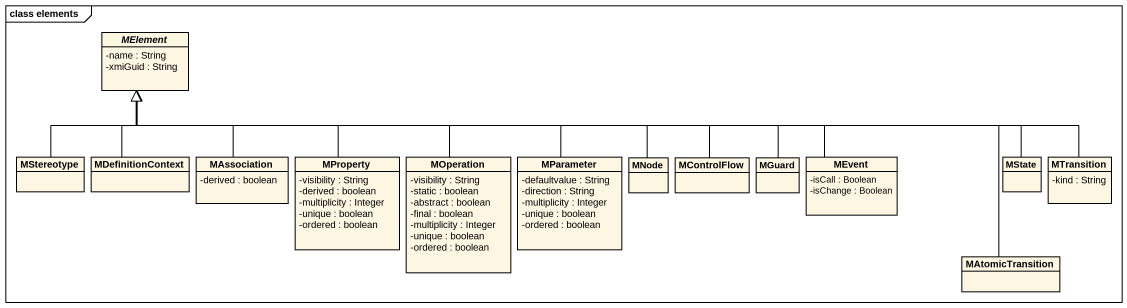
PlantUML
@startuml
mainframe class elements
hide circle
hide empty members
skinparam classAttributeIconSize 0
abstract class MElement {
  -name : String
  -xmiGuid : String
}
class MStereotype
class MDefinitionContext
class MAssociation {
  -derived : boolean
}
class MProperty {
  -visibility : String
  -derived : boolean
  -multiplicity : Integer
  -unique : boolean
  -ordered : boolean
}
class MOperation {
  -visibility : String
  -static : boolean
  -abstract : boolean
  -final : boolean
  -multiplicity : Integer
  -unique : boolean
  -ordered : boolean
}
class MParameter {
  -defaultvalue : String
  -direction : String
  -multiplicity : Integer
  -unique : boolean
  -ordered : boolean
}
class MNode
class MControlFlow
class MGuard
class MEvent {
  -isCall : Boolean
  -isChange : Boolean
}
class MState
class MTransition {
  -kind : String
}
class MAtomicTransition
MStereotype -up-|> MElement
MDefinitionContext -up-|> MElement
MAssociation -up-|> MElement
MProperty -up-|> MElement
MOperation -left-|> MElement
MParameter -left-|> MElement
MNode -left-|> MElement
MControlFlow -left-|> MElement
MGuard -left-|> MElement
MEvent -left-|> MElement
MState -left-|> MElement
MTransition -left-|> MElement
MAtomicTransition -left-|> MElement
@enduml
